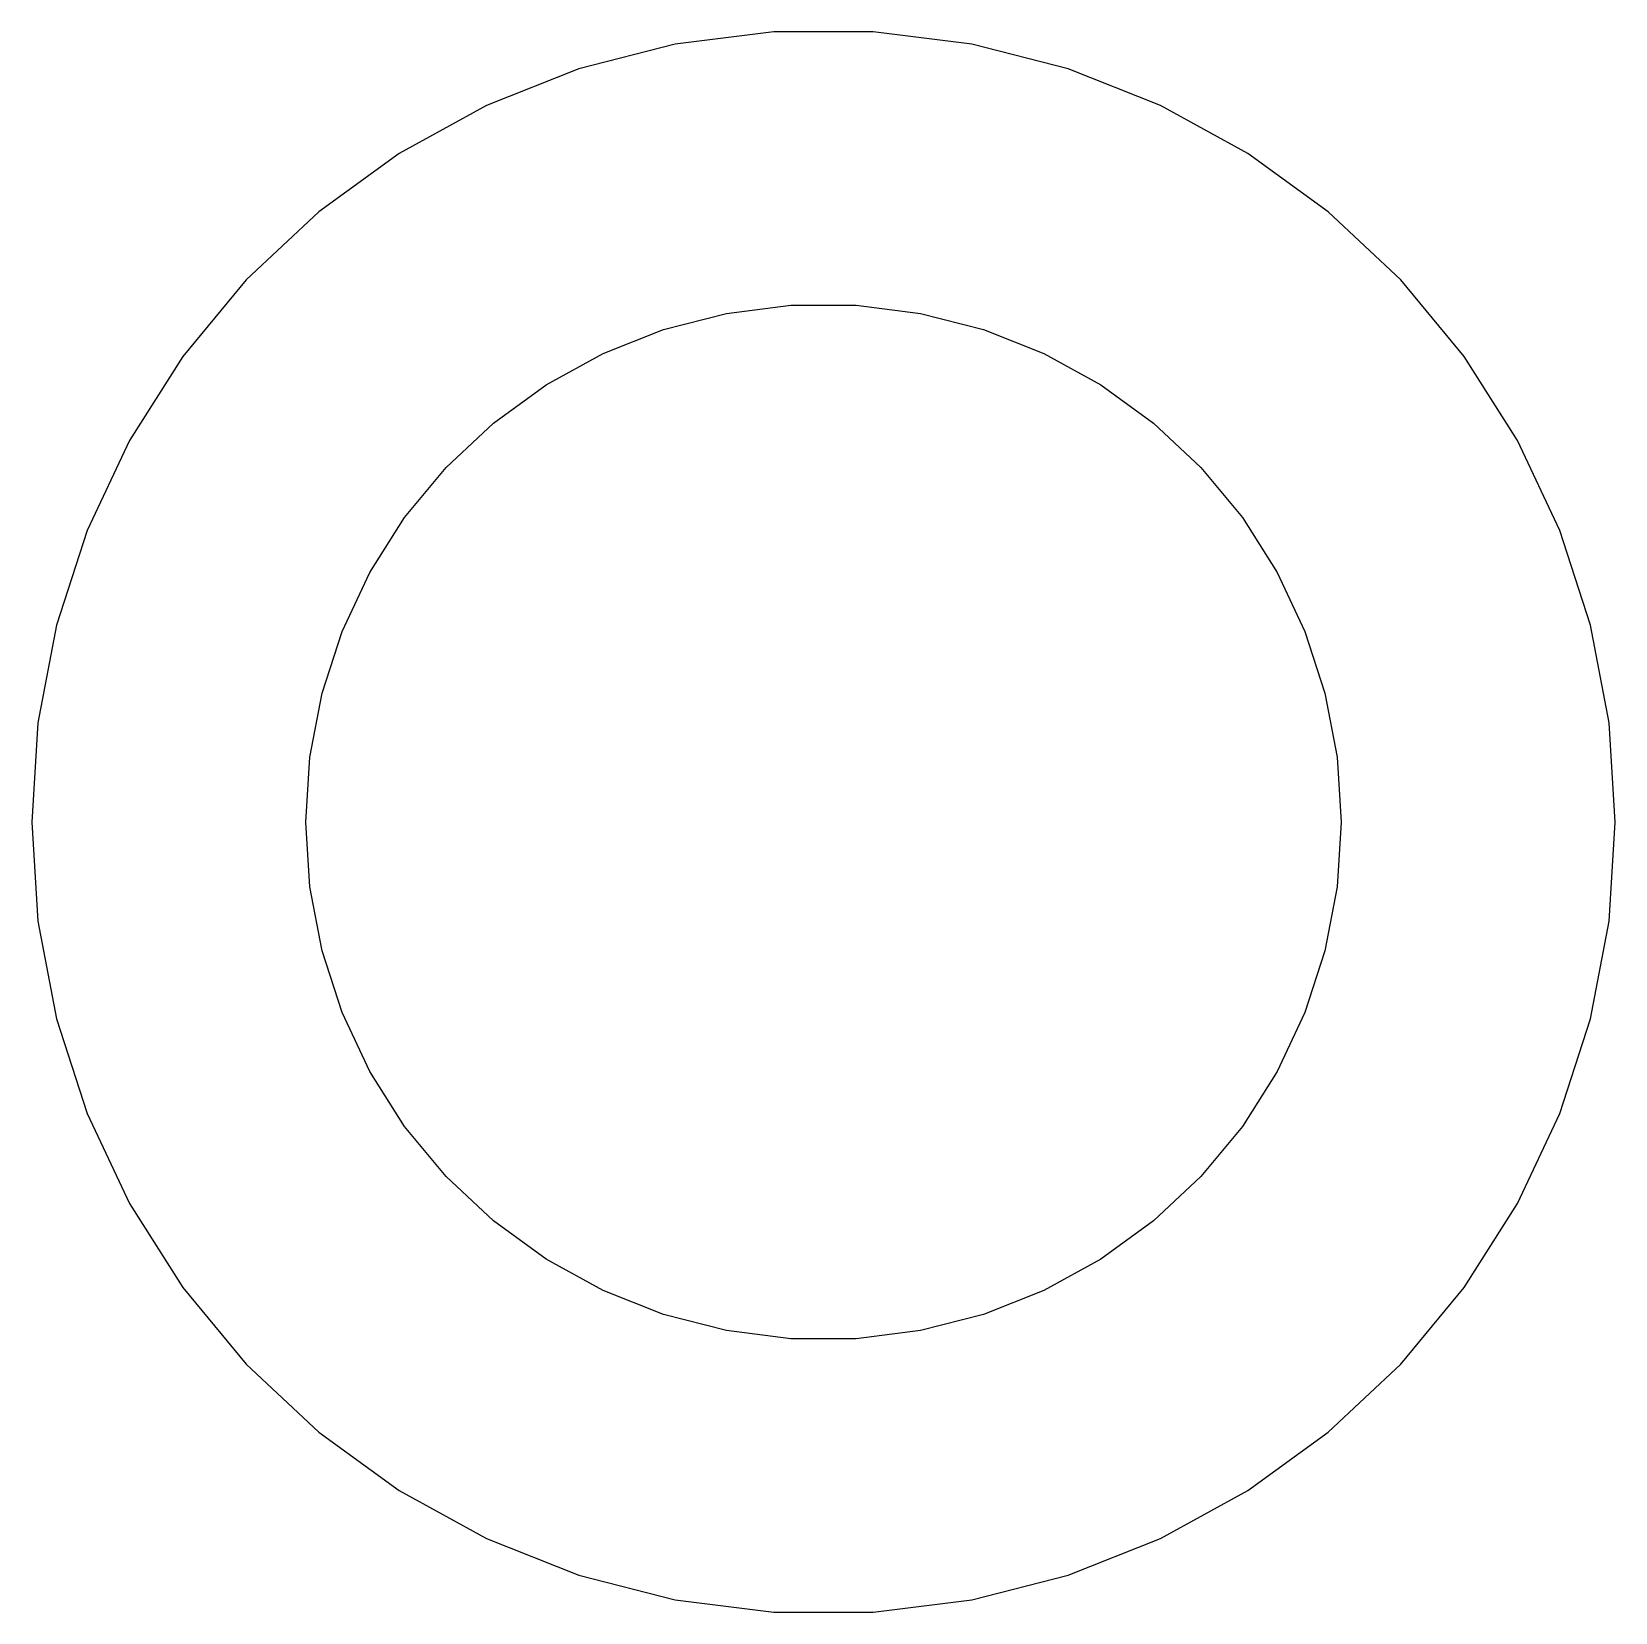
# Model space of a CAD drawing. Header units: metres. Extents: x -13 to 13, y -13 to 13.
import ezdxf

# ---------------------------------------------------------------- set-up
doc = ezdxf.new("R2010")
doc.units = ezdxf.units.M

msp = doc.modelspace()

# ---------------------------------------------------------------- linework, layer by layer
for p, q in [((-2.43594, 12.7697), (-4.01721, 12.3637)), ((-0.816269, 12.9743), (-2.43594, 12.7697)), ((0.816269, 12.9743), (-0.816269, 12.9743)), ((2.43594, 12.7697), (0.816269, 12.9743)), ((4.01721, 12.3637), (2.43594, 12.7697)), ((-4.01721, 12.3637), (-5.53513, 11.7627)), ((5.53513, 11.7627), (4.01721, 12.3637)), ((-5.53513, 11.7627), (-6.96574, 10.9763)), ((6.96574, 10.9763), (5.53513, 11.7627)), ((-6.96574, 10.9763), (-8.2865, 10.0167)), ((8.2865, 10.0167), (6.96574, 10.9763)), ((-8.2865, 10.0167), (-9.47658, 8.89911)), ((9.47658, 8.89911), (8.2865, 10.0167)), ((-9.47658, 8.89911), (-10.5172, 7.6412)), ((10.5172, 7.6412), (9.47658, 8.89911)), ((-2.62663, 8.08397), (-1.59273, 8.34944)), ((-1.59273, 8.34944), (-0.533707, 8.48322)), ((-0.533707, 8.48322), (0.533707, 8.48322)), ((0.533707, 8.48322), (1.59273, 8.34944)), ((1.59273, 8.34944), (2.62663, 8.08397)), ((-3.61911, 7.69102), (-2.62663, 8.08397)), ((2.62663, 8.08397), (3.61911, 7.69102)), ((-10.5172, 7.6412), (-11.392, 6.26279)), ((-4.55452, 7.17677), (-3.61911, 7.69102)), ((3.61911, 7.69102), (4.55452, 7.17677)), ((11.392, 6.26279), (10.5172, 7.6412)), ((-5.41809, 6.54936), (-4.55452, 7.17677)), ((4.55452, 7.17677), (5.41809, 6.54936)), ((-6.19623, 5.81865), (-5.41809, 6.54936)), ((5.41809, 6.54936), (6.19623, 5.81865)), ((-11.392, 6.26279), (-12.0871, 4.78561)), ((12.0871, 4.78561), (11.392, 6.26279)), ((-6.87663, 4.99617), (-6.19623, 5.81865)), ((6.19623, 5.81865), (6.87663, 4.99617)), ((-7.44859, 4.09489), (-6.87663, 4.99617)), ((6.87663, 4.99617), (7.44859, 4.09489)), ((-12.0871, 4.78561), (-12.5916, 3.23296)), ((12.5916, 3.23296), (12.0871, 4.78561)), ((-7.90309, 3.12904), (-7.44859, 4.09489)), ((7.44859, 4.09489), (7.90309, 3.12904)), ((-12.5916, 3.23296), (-12.8975, 1.62932)), ((-8.23296, 2.11386), (-7.90309, 3.12904)), ((7.90309, 3.12904), (8.23296, 2.11386)), ((12.8975, 1.62932), (12.5916, 3.23296)), ((-8.43297, 1.06532), (-8.23296, 2.11386)), ((8.23296, 2.11386), (8.43297, 1.06532)), ((-12.8975, 1.62932), (-13, 0)), ((13, 0), (12.8975, 1.62932)), ((-8.5, 0), (-8.43297, 1.06532)), ((8.43297, 1.06532), (8.5, 0)), ((-13, 0), (-12.8975, -1.62932)), ((-8.43297, -1.06532), (-8.5, 0)), ((8.5, 0), (8.43297, -1.06532)), ((12.8975, -1.62932), (13, 0)), ((-8.23296, -2.11386), (-8.43297, -1.06532)), ((8.43297, -1.06532), (8.23296, -2.11386)), ((-12.8975, -1.62932), (-12.5916, -3.23296)), ((12.5916, -3.23296), (12.8975, -1.62932)), ((-7.90309, -3.12904), (-8.23296, -2.11386)), ((8.23296, -2.11386), (7.90309, -3.12904)), ((-12.5916, -3.23296), (-12.0871, -4.78561)), ((-7.44859, -4.09489), (-7.90309, -3.12904)), ((7.90309, -3.12904), (7.44859, -4.09489)), ((12.0871, -4.78561), (12.5916, -3.23296)), ((-6.87663, -4.99617), (-7.44859, -4.09489)), ((7.44859, -4.09489), (6.87663, -4.99617)), ((-12.0871, -4.78561), (-11.392, -6.26279)), ((11.392, -6.26279), (12.0871, -4.78561)), ((-6.19623, -5.81865), (-6.87663, -4.99617)), ((6.87663, -4.99617), (6.19623, -5.81865)), ((-5.41809, -6.54936), (-6.19623, -5.81865)), ((6.19623, -5.81865), (5.41809, -6.54936)), ((-11.392, -6.26279), (-10.5172, -7.6412)), ((10.5172, -7.6412), (11.392, -6.26279)), ((-4.55452, -7.17677), (-5.41809, -6.54936)), ((5.41809, -6.54936), (4.55452, -7.17677)), ((-3.61911, -7.69102), (-4.55452, -7.17677)), ((4.55452, -7.17677), (3.61911, -7.69102)), ((-10.5172, -7.6412), (-9.47658, -8.89911)), ((-2.62663, -8.08397), (-3.61911, -7.69102)), ((3.61911, -7.69102), (2.62663, -8.08397)), ((9.47658, -8.89911), (10.5172, -7.6412)), ((-1.59273, -8.34944), (-2.62663, -8.08397)), ((2.62663, -8.08397), (1.59273, -8.34944)), ((-0.533707, -8.48322), (-1.59273, -8.34944)), ((0.533707, -8.48322), (-0.533707, -8.48322)), ((1.59273, -8.34944), (0.533707, -8.48322)), ((-9.47658, -8.89911), (-8.2865, -10.0167)), ((8.2865, -10.0167), (9.47658, -8.89911)), ((-8.2865, -10.0167), (-6.96574, -10.9763)), ((6.96574, -10.9763), (8.2865, -10.0167)), ((-6.96574, -10.9763), (-5.53513, -11.7627)), ((5.53513, -11.7627), (6.96574, -10.9763)), ((-5.53513, -11.7627), (-4.01721, -12.3637)), ((4.01721, -12.3637), (5.53513, -11.7627)), ((-4.01721, -12.3637), (-2.43594, -12.7697)), ((2.43594, -12.7697), (4.01721, -12.3637)), ((-2.43594, -12.7697), (-0.816269, -12.9743)), ((-0.816269, -12.9743), (0.816269, -12.9743)), ((0.816269, -12.9743), (2.43594, -12.7697))]:
    msp.add_line(p, q)

doc.saveas('drawing.dxf')
